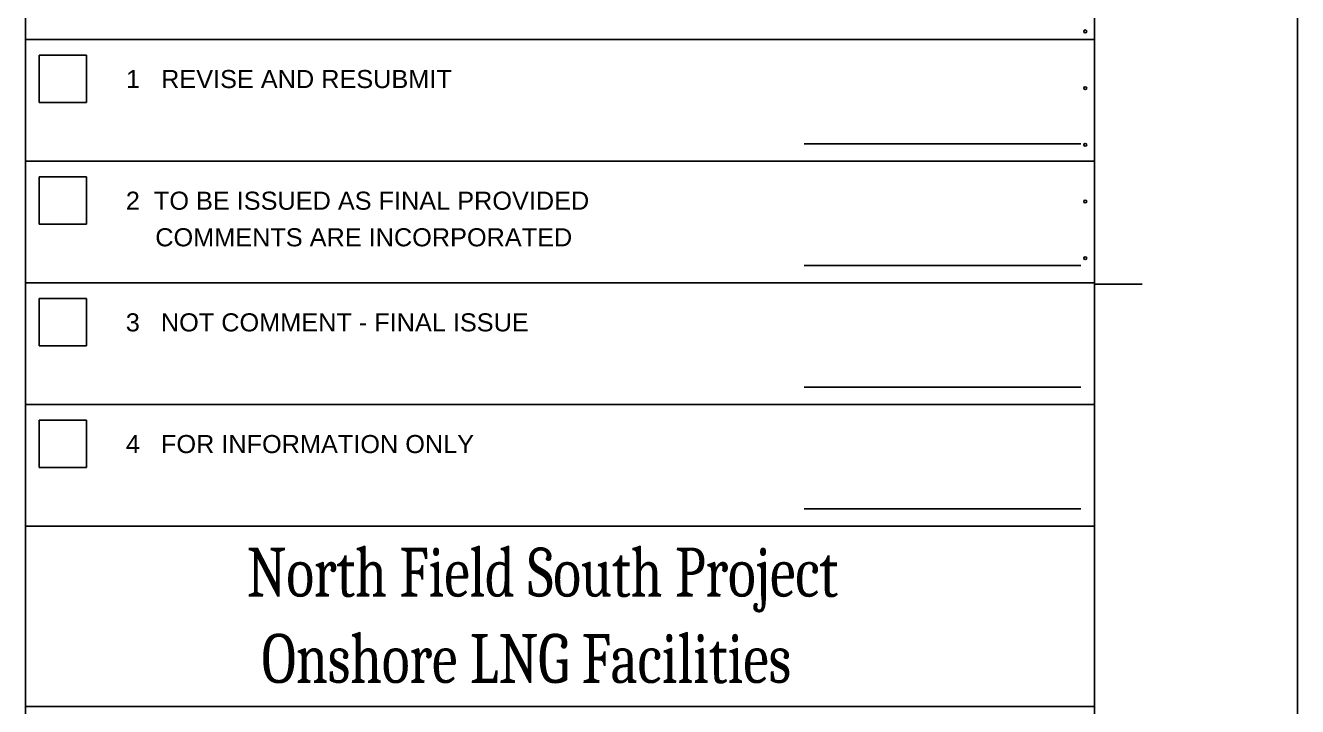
# Model space of a CAD drawing. Header units: millimetres. Extents: x -258 to 337, y -124 to 296.
# Drawn here: x 242.5 to 336.7, y -10.4 to 40.1 of the extents above; entities that cross this region are included whole.
import ezdxf

# ---------------------------------------------------------------- set-up
doc = ezdxf.new("R2010")
doc.units = ezdxf.units.MM
doc.styles.add('Arial', font='ARIAL.TTF', dxfattribs={"height": 0.2})
doc.styles.add('Cambria Math', font='CAMBRIA.TTC', dxfattribs={"height": 0.2})

# ---------------------------------------------------------------- blocks, each defined once
blk = doc.blocks.new('Unknown-234524341-28315')
at = {"color": 7, "linetype": 'Continuous'}
for p, q in [((242.459, -109.312), (242.459, 80.9)), ((321.641, -109.172), (321.641, 80.9)), ((242.459, 39.035), (321.641, 39.035)), ((243.486, 37.864), (246.99, 37.864)), ((243.486, 34.36), (243.486, 37.864)), ((246.99, 37.864), (246.99, 34.36)), ((246.99, 34.36), (243.486, 34.36)), ((300.119, 31.314), (320.614, 31.314)), ((242.459, 30.022), (321.641, 30.022)), ((243.486, 28.852), (246.99, 28.852)), ((243.486, 25.348), (243.486, 28.852)), ((246.99, 28.852), (246.99, 25.348)), ((246.99, 25.348), (243.486, 25.348)), ((300.119, 22.302), (320.614, 22.302)), ((242.459, 21.01), (321.641, 21.01)), ((243.486, 19.84), (246.99, 19.84)), ((243.486, 16.336), (243.486, 19.84)), ((246.99, 19.84), (246.99, 16.336)), ((246.99, 16.336), (243.486, 16.336)), ((300.119, 13.29), (320.614, 13.29)), ((242.459, 11.998), (321.641, 11.998)), ((243.486, 10.828), (246.99, 10.828)), ((243.486, 7.323), (243.486, 10.828)), ((246.99, 10.828), (246.99, 7.323)), ((246.99, 7.323), (243.486, 7.323)), ((300.119, 4.278), (320.614, 4.278)), ((242.459, 2.986), (321.641, 2.986)), ((242.459, -10.377), (321.641, -10.377)), ((242.459, -10.377), (321.641, -10.377))]:
    blk.add_line(p, q, dxfattribs=at)
for centre in [(320.945, 39.63), (320.946, 39.63), (320.946, 39.63), (320.945, 35.43), (320.946, 35.43), (320.946, 35.43), (320.945, 31.23), (320.946, 31.23), (320.946, 31.23), (320.945, 27.03), (320.946, 27.03), (320.946, 27.03), (320.945, 22.83), (320.946, 22.83), (320.946, 22.83)]:
    blk.add_circle(centre, 0.105, dxfattribs=at)
for centre, start, end in [((320.945, 39.63), 0, 180), ((320.945, 39.63), 180, 0), ((320.946, 39.63), 0, 180), ((320.946, 39.63), 180, 0), ((320.945, 35.43), 0, 180), ((320.945, 35.43), 180, 0), ((320.946, 35.43), 0, 180), ((320.946, 35.43), 180, 0), ((320.945, 31.23), 0, 180), ((320.945, 31.23), 180, 0), ((320.946, 31.23), 0, 180), ((320.946, 31.23), 180, 0), ((320.945, 27.03), 0, 180), ((320.945, 27.03), 180, 0), ((320.946, 27.03), 0, 180), ((320.946, 27.03), 180, 0), ((320.945, 22.83), 0, 180), ((320.945, 22.83), 180, 0), ((320.946, 22.83), 0, 180), ((320.946, 22.83), 180, 0)]:
    blk.add_arc(centre, 0.105, start, end, dxfattribs=at)
for s, height, style, width, p in [('1   REVISE AND RESUBMIT', 1.3388, 'Arial', 1.000637, (249.907, 35.433)), ('2  TO BE ISSUED AS FINAL PROVIDED', 1.3388, 'Arial', 1.000637, (249.894, 26.421)), ('    COMMENTS ARE INCORPORATED', 1.3388, 'Arial', 1.000637, (249.994, 23.71)), ('3   NOT COMMENT - FINAL ISSUE', 1.3388, 'Arial', 1.000637, (249.89, 17.409)), ('4   FOR INFORMATION ONLY', 1.3388, 'Arial', 1.000637, (249.898, 8.397)), ('North Field South Project', 3.63329, 'Cambria Math', 0.777778, (258.853, -2.24)), ('Onshore LNG Facilities', 3.63329, 'Cambria Math', 0.777778, (259.954, -8.633))]:
    blk.add_text(s, height=height, dxfattribs=dict(at, style=style, width=width)).set_placement(p)
blk = doc.blocks.new('Unknown-234524341-28322')
at = {"color": 7, "linetype": 'Continuous'}
for p, q in [((336.666, 296.371), (336.666, -124.335)), ((321.63, 281.348), (321.63, -109.312)), ((321.63, 82.523), (321.63, -109.312)), ((321.63, 20.904), (325.148, 20.904))]:
    blk.add_line(p, q, dxfattribs=at)

msp = doc.modelspace()

# ---------------------------------------------------------------- block references
for name in ['Unknown-234524341-28322', 'Unknown-234524341-28315']:
    msp.add_blockref(name, (0, 0))

doc.saveas('drawing.dxf')
